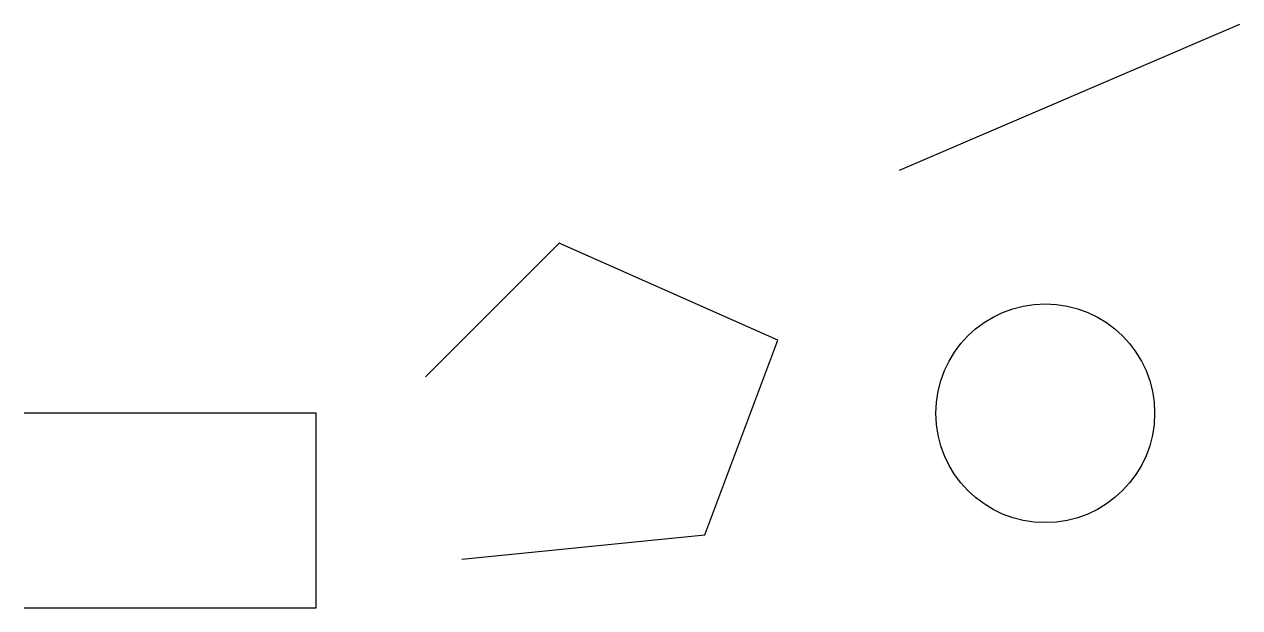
# Model space of a CAD drawing. Header units: metres. Extents: x 0 to 500, y 0 to 240.
import ezdxf

# ---------------------------------------------------------------- set-up
doc = ezdxf.new("R2010")
doc.units = ezdxf.units.M

msp = doc.modelspace()

# ---------------------------------------------------------------- linework, layer by layer
msp.add_line((360, 180), (500, 240))
for points in [[(180, 20), (280, 30), (310, 110), (220, 150), (165, 95)], [(0, 0), (120, 0), (120, 80), (0, 80)]]:
    msp.add_lwpolyline(points)
msp.add_circle((420, 80), 45)

doc.saveas('drawing.dxf')
